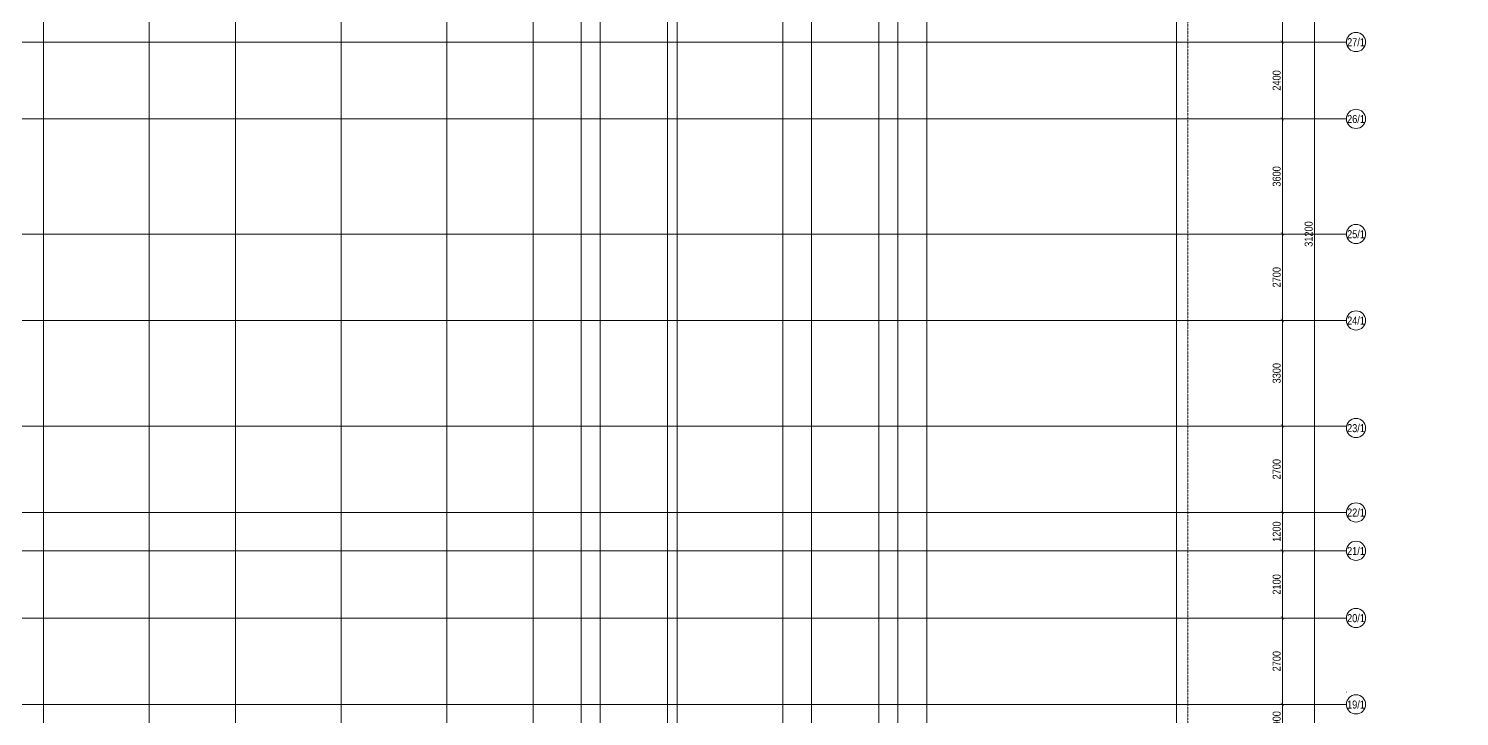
# Model space of a CAD drawing. Header units: millimetres. Extents: x -328335 to 1460319, y -208171 to 164069.
# Drawn here: x 379512 to 424214, y 69825 to 91320 of the extents above; entities that cross this region are included whole.
import ezdxf
from ezdxf import colors
from ezdxf.entities.mleader import LeaderData, LeaderLine
from ezdxf.enums import TextEntityAlignment as Align
from ezdxf.math import Vec2, Vec3

# ---------------------------------------------------------------- set-up
doc = ezdxf.new("R2010")
doc.units = ezdxf.units.MM
doc.header["$LTSCALE"] = 0.5
doc.linetypes.add('CENTER', pattern=[50.8, 31.75, -6.35, 6.35, -6.35])
doc.linetypes.add('DASHED', pattern=[19.05, 12.7, -6.35])
doc.layers.get('Defpoints').update_dxf_attribs({"color": 140})
doc.layers.add('АР_Делит', color=120, linetype='Continuous', lineweight=0, plot=False)
doc.layers.add('АЦ_Выноски', color=7, linetype='Continuous', lineweight=5)
doc.layers.add('РД_Оси_размер', color=8, linetype='Continuous', lineweight=0)
doc.layers.add('РД_Оси_100', color=7, linetype='Continuous', lineweight=0, true_color=0x525252)
doc.styles.add('style1', font='ARIALN.TTF')
doc.styles.add('ккк', font='isocpeur.ttf', dxfattribs={"width": 0.85, "oblique": 15})
doc.dimstyles.new('Dim100_ареал', dxfattribs={"dimscale": 100, "dimtxt": 2.5, "dimasz": 1, "dimexe": 1, "dimexo": 1, "dimgap": 0.5, "dimtad": 1, "dimzin": 12, "dimdsep": 46, "dimtxsty": 'style1', "dimblk": 'ARCHTICK', "dimcen": 1, "dimdle": 1, "dimaunit": 1, "dimadec": 0, "dimazin": 3, "dimtfac": 1, "dimtmove": 1, "dimatfit": 3, "dimldrblk": 'OPEN30', "dimfxl": 2, "dimfxlon": 1, "dimtolj": 1, "dimtzin": 0, "dimlwd": 5, "dimlwe": 5, "dimarcsym": 0})

# ---------------------------------------------------------------- blocks, each defined once
blk = doc.blocks.new('_Dot')
at = {"color": 0, "linetype": 'ByBlock', "lineweight": -2}
blk.add_line((-0.5, 0), (-1, 0), dxfattribs=at)
at = {"color": 0, "linetype": 'ByBlock', "const_width": 0.5}
blk.add_lwpolyline([(-0.25, 0, 1), (0.25, 0, 1)], format="xyb", close=True, dxfattribs=at)
blk = doc.blocks.new('A-iden')
at = {"linetype": 'Continuous', "lineweight": 5}
blk.add_circle((0, -4), 3, dxfattribs=at)
at = {"color": 0, "linetype": 'Continuous', "lineweight": 20, "style": 'ккк', "width": 0.85}
blk.add_attdef('ID', text='', height=4, dxfattribs=at).set_placement((0.31, -3.85), align=Align.MIDDLE_CENTER)
blk = doc.blocks.new('_ArchTick')
at = {"color": 0, "linetype": 'ByBlock', "const_width": 0.15}
blk.add_lwpolyline([(-0.5, -0.5), (0.5, 0.5)], dxfattribs=at)
blk = doc.blocks.new('*D325')
at = {"layer": 'Defpoints', "color": 0, "transparency": 16777216}
for p in [(116910, 70200), (117910, 70200), (116910, 69300)]:
    blk.add_point(p, dxfattribs=at)
at = {"layer": 'РД_Оси_размер', "color": 0, "lineweight": 5, "transparency": 16777216}
for p, q in [((117710, 70200), (118010, 70200)), ((117910, 69200), (117910, 70300)), ((117710, 69300), (118010, 69300))]:
    blk.add_line(p, q, dxfattribs=at)
at = {"layer": 'РД_Оси_размер', "color": 0, "lineweight": 5, "transparency": 16777216, "xscale": 100, "yscale": 100, "zscale": 100}
for p, rotation in [((117910, 70200), 90), ((117910, 69300), 270)]:
    blk.add_blockref('_ArchTick', p, dxfattribs=dict(at, rotation=rotation))
at = {"layer": 'РД_Оси_размер', "color": 0, "transparency": 16777216, "insert": (117732, 69750), "char_height": 250, "attachment_point": 5, "rotation": 90, "style": 'style1'}
blk.add_mtext('\\A1;900', dxfattribs=at)
blk = doc.blocks.new('_Open30')
at = {"color": 0, "linetype": 'ByBlock', "lineweight": -2}
for p, q in [((-1, 0.27), (0, 0)), ((0, 0), (-1, -0.27)), ((0, 0), (-1, 0))]:
    blk.add_line(p, q, dxfattribs=at)
blk = doc.blocks.new('*D326')
at = {"layer": 'Defpoints', "color": 0, "transparency": 16777216}
for p in [(116910, 72900), (117910, 72900), (116910, 70200)]:
    blk.add_point(p, dxfattribs=at)
at = {"layer": 'РД_Оси_размер', "color": 0, "lineweight": 5, "transparency": 16777216}
for p, q in [((117710, 72900), (118010, 72900)), ((117910, 70100), (117910, 73000)), ((117710, 70200), (118010, 70200))]:
    blk.add_line(p, q, dxfattribs=at)
at = {"layer": 'РД_Оси_размер', "color": 0, "lineweight": 5, "transparency": 16777216, "xscale": 100, "yscale": 100, "zscale": 100}
for p, rotation in [((117910, 72900), 90), ((117910, 70200), 270)]:
    blk.add_blockref('_ArchTick', p, dxfattribs=dict(at, rotation=rotation))
at = {"layer": 'РД_Оси_размер', "color": 0, "transparency": 16777216, "insert": (117732, 71550), "char_height": 250, "attachment_point": 5, "rotation": 90, "style": 'style1'}
blk.add_mtext('\\A1;2700', dxfattribs=at)
blk = doc.blocks.new('*D327')
at = {"layer": 'Defpoints', "color": 0, "transparency": 16777216}
for p in [(116910, 75000), (117910, 75000), (116910, 72900)]:
    blk.add_point(p, dxfattribs=at)
at = {"layer": 'РД_Оси_размер', "color": 0, "lineweight": 5, "transparency": 16777216}
for p, q in [((117710, 75000), (118010, 75000)), ((117910, 72800), (117910, 75100)), ((117710, 72900), (118010, 72900))]:
    blk.add_line(p, q, dxfattribs=at)
at = {"layer": 'РД_Оси_размер', "color": 0, "lineweight": 5, "transparency": 16777216, "xscale": 100, "yscale": 100, "zscale": 100}
for p, rotation in [((117910, 75000), 90), ((117910, 72900), 270)]:
    blk.add_blockref('_ArchTick', p, dxfattribs=dict(at, rotation=rotation))
at = {"layer": 'РД_Оси_размер', "color": 0, "transparency": 16777216, "insert": (117732, 73950), "char_height": 250, "attachment_point": 5, "rotation": 90, "style": 'style1'}
blk.add_mtext('\\A1;2100', dxfattribs=at)
blk = doc.blocks.new('*D328')
at = {"layer": 'Defpoints', "color": 0, "transparency": 16777216}
for p in [(116910, 76200), (117910, 76200), (116910, 75000)]:
    blk.add_point(p, dxfattribs=at)
at = {"layer": 'РД_Оси_размер', "color": 0, "lineweight": 5, "transparency": 16777216}
for p, q in [((117710, 76200), (118010, 76200)), ((117910, 74900), (117910, 76300)), ((117710, 75000), (118010, 75000))]:
    blk.add_line(p, q, dxfattribs=at)
at = {"layer": 'РД_Оси_размер', "color": 0, "lineweight": 5, "transparency": 16777216, "xscale": 100, "yscale": 100, "zscale": 100}
for p, rotation in [((117910, 76200), 90), ((117910, 75000), 270)]:
    blk.add_blockref('_ArchTick', p, dxfattribs=dict(at, rotation=rotation))
at = {"layer": 'РД_Оси_размер', "color": 0, "transparency": 16777216, "insert": (117732, 75600), "char_height": 250, "attachment_point": 5, "rotation": 90, "style": 'style1'}
blk.add_mtext('\\A1;1200', dxfattribs=at)
blk = doc.blocks.new('*D329')
at = {"layer": 'Defpoints', "color": 0, "transparency": 16777216}
for p in [(116910, 78900), (117910, 78900), (116910, 76200)]:
    blk.add_point(p, dxfattribs=at)
at = {"layer": 'РД_Оси_размер', "color": 0, "lineweight": 5, "transparency": 16777216}
for p, q in [((117710, 78900), (118010, 78900)), ((117910, 76100), (117910, 79000)), ((117710, 76200), (118010, 76200))]:
    blk.add_line(p, q, dxfattribs=at)
at = {"layer": 'РД_Оси_размер', "color": 0, "lineweight": 5, "transparency": 16777216, "xscale": 100, "yscale": 100, "zscale": 100}
for p, rotation in [((117910, 78900), 90), ((117910, 76200), 270)]:
    blk.add_blockref('_ArchTick', p, dxfattribs=dict(at, rotation=rotation))
at = {"layer": 'РД_Оси_размер', "color": 0, "transparency": 16777216, "insert": (117732, 77550), "char_height": 250, "attachment_point": 5, "rotation": 90, "style": 'style1'}
blk.add_mtext('\\A1;2700', dxfattribs=at)
blk = doc.blocks.new('*D330')
at = {"layer": 'Defpoints', "color": 0, "transparency": 16777216}
for p in [(116910, 82200), (117910, 82200), (116910, 78900)]:
    blk.add_point(p, dxfattribs=at)
at = {"layer": 'РД_Оси_размер', "color": 0, "lineweight": 5, "transparency": 16777216}
for p, q in [((117910, 78800), (117910, 82300)), ((117710, 82200), (118010, 82200)), ((117710, 78900), (118010, 78900))]:
    blk.add_line(p, q, dxfattribs=at)
at = {"layer": 'РД_Оси_размер', "color": 0, "lineweight": 5, "transparency": 16777216, "xscale": 100, "yscale": 100, "zscale": 100}
for p, rotation in [((117910, 82200), 90), ((117910, 78900), 270)]:
    blk.add_blockref('_ArchTick', p, dxfattribs=dict(at, rotation=rotation))
at = {"layer": 'РД_Оси_размер', "color": 0, "transparency": 16777216, "insert": (117732, 80550), "char_height": 250, "attachment_point": 5, "rotation": 90, "style": 'style1'}
blk.add_mtext('\\A1;3300', dxfattribs=at)
blk = doc.blocks.new('*D331')
at = {"layer": 'Defpoints', "color": 0, "transparency": 16777216}
for p in [(116910, 84900), (117910, 84900), (116910, 82200)]:
    blk.add_point(p, dxfattribs=at)
at = {"layer": 'РД_Оси_размер', "color": 0, "lineweight": 5, "transparency": 16777216}
for p, q in [((117910, 82100), (117910, 85000)), ((117710, 84900), (118010, 84900)), ((117710, 82200), (118010, 82200))]:
    blk.add_line(p, q, dxfattribs=at)
at = {"layer": 'РД_Оси_размер', "color": 0, "lineweight": 5, "transparency": 16777216, "xscale": 100, "yscale": 100, "zscale": 100}
for p, rotation in [((117910, 84900), 90), ((117910, 82200), 270)]:
    blk.add_blockref('_ArchTick', p, dxfattribs=dict(at, rotation=rotation))
at = {"layer": 'РД_Оси_размер', "color": 0, "transparency": 16777216, "insert": (117732, 83550), "char_height": 250, "attachment_point": 5, "rotation": 90, "style": 'style1'}
blk.add_mtext('\\A1;2700', dxfattribs=at)
blk = doc.blocks.new('*D332')
at = {"layer": 'Defpoints', "color": 0, "transparency": 16777216}
for p in [(116910, 88500), (117910, 88500), (116910, 84900)]:
    blk.add_point(p, dxfattribs=at)
at = {"layer": 'РД_Оси_размер', "color": 0, "lineweight": 5, "transparency": 16777216}
for p, q in [((117910, 84800), (117910, 88600)), ((117710, 88500), (118010, 88500)), ((117710, 84900), (118010, 84900))]:
    blk.add_line(p, q, dxfattribs=at)
at = {"layer": 'РД_Оси_размер', "color": 0, "lineweight": 5, "transparency": 16777216, "xscale": 100, "yscale": 100, "zscale": 100}
for p, rotation in [((117910, 88500), 90), ((117910, 84900), 270)]:
    blk.add_blockref('_ArchTick', p, dxfattribs=dict(at, rotation=rotation))
at = {"layer": 'РД_Оси_размер', "color": 0, "transparency": 16777216, "insert": (117732, 86700), "char_height": 250, "attachment_point": 5, "rotation": 90, "style": 'style1'}
blk.add_mtext('\\A1;3600', dxfattribs=at)
blk = doc.blocks.new('*D333')
at = {"layer": 'Defpoints', "color": 0, "transparency": 16777216}
for p in [(116910, 90900), (117910, 90900), (116910, 88500)]:
    blk.add_point(p, dxfattribs=at)
at = {"layer": 'РД_Оси_размер', "color": 0, "lineweight": 5, "transparency": 16777216}
for p, q in [((117710, 90900), (118010, 90900)), ((117910, 88400), (117910, 91000)), ((117710, 88500), (118010, 88500))]:
    blk.add_line(p, q, dxfattribs=at)
at = {"layer": 'РД_Оси_размер', "color": 0, "lineweight": 5, "transparency": 16777216, "xscale": 100, "yscale": 100, "zscale": 100}
for p, rotation in [((117910, 90900), 90), ((117910, 88500), 270)]:
    blk.add_blockref('_ArchTick', p, dxfattribs=dict(at, rotation=rotation))
at = {"layer": 'РД_Оси_размер', "color": 0, "transparency": 16777216, "insert": (117732, 89700), "char_height": 250, "attachment_point": 5, "rotation": 90, "style": 'style1'}
blk.add_mtext('\\A1;2400', dxfattribs=at)
blk = doc.blocks.new('*D334')
at = {"layer": 'Defpoints', "color": 0, "transparency": 16777216}
for p in [(116910, 96300), (117910, 96300), (116910, 90900)]:
    blk.add_point(p, dxfattribs=at)
at = {"layer": 'РД_Оси_размер', "color": 0, "lineweight": 5, "transparency": 16777216}
for p, q in [((117710, 96300), (118010, 96300)), ((117910, 90800), (117910, 96400)), ((117710, 90900), (118010, 90900))]:
    blk.add_line(p, q, dxfattribs=at)
at = {"layer": 'РД_Оси_размер', "color": 0, "lineweight": 5, "transparency": 16777216, "xscale": 100, "yscale": 100, "zscale": 100}
for p, rotation in [((117910, 96300), 90), ((117910, 90900), 270)]:
    blk.add_blockref('_ArchTick', p, dxfattribs=dict(at, rotation=rotation))
at = {"layer": 'РД_Оси_размер', "color": 0, "transparency": 16777216, "insert": (117732, 93600), "char_height": 250, "attachment_point": 5, "rotation": 90, "style": 'style1'}
blk.add_mtext('\\A1;5400', dxfattribs=at)
blk = doc.blocks.new('*D45')
at = {"layer": 'Defpoints', "color": 0, "transparency": 16777216}
for p in [(114955, 100500), (118910, 100500), (116910, 69300)]:
    blk.add_point(p, dxfattribs=at)
at = {"layer": 'РД_Оси_размер', "color": 0, "lineweight": 5, "transparency": 16777216}
for p, q in [((118910, 69200), (118910, 100600)), ((118710, 100500), (119010, 100500)), ((118710, 69300), (119010, 69300))]:
    blk.add_line(p, q, dxfattribs=at)
at = {"layer": 'РД_Оси_размер', "color": 0, "lineweight": 5, "transparency": 16777216, "xscale": 100, "yscale": 100, "zscale": 100}
for p, rotation in [((118910, 100500), 90), ((118910, 69300), 270)]:
    blk.add_blockref('_ArchTick', p, dxfattribs=dict(at, rotation=rotation))
at = {"layer": 'РД_Оси_размер', "color": 0, "transparency": 16777216, "insert": (118732, 84900), "char_height": 250, "attachment_point": 5, "rotation": 90, "style": 'style1'}
blk.add_mtext('\\A1;31200', dxfattribs=at)
blk = doc.blocks.new('СОШ_2200_АР_ОСИ_М100_28.05.24')
at = {"layer": 'АР_Делит', "color": 5, "linetype": 'DASHED'}
blk.add_lwpolyline([(-355, 100855), (37145, 100855), (37145, 129155), (72745, 129155), (72745, 135155), (114955, 135155), (114955, -355), (93595.036, -355), (93595.036, 13855), (94145, 13855), (94145, 68320), (66055, 68320), (66055, 13857.73), (83455, 13857.73), (83455, -355), (45245, -355), (45245, 13145), (44695, 13145), (44695, 26755), (45245, 26755), (45245, 68320), (20455, 68320)], dxfattribs=at)
at = {"layer": 'РД_Оси_100', "color": 8, "linetype": 'CENTER', "true_color": 0x808080}
for p, q in [((79200, -6155), (79200, 139938.679)), ((85200, -6155), (85200, 139938.679)), ((88500, -6155), (88500, 139938.679)), ((91800, -6155), (91800, 139938.679)), ((94500, -6155), (94500, 139938.679)), ((96000, -6155), (96000, 139938.679)), ((102300, -6155), (102300, 139938.679)), ((114600, -6155), (114600, 139938.679)), ((-5954.958, 90900), (119910, 90900)), ((-5954.958, 88500), (119910, 88500)), ((-5954.958, 84900), (119910, 84900)), ((119910, 82200), (-5954.958, 82200)), ((-5954.958, 78900), (119910, 78900)), ((119910, 76200), (-5954.958, 76200)), ((-5954.958, 75000), (119910, 75000)), ((-5954.958, 72900), (95715.503, 72900)), ((89599.446, 72900), (119910, 72900))]:
    blk.add_line(p, q, dxfattribs=at)
for points in [[(82500, 139938.679), (82500, -6155)], [(96600, -6155), (96600, 139938.679)], [(98700, -6194.98), (98700, 139538.679), (98550, 139938.679)], [(99000, -6195.83), (99000, 139538.679), (99150, 139938.679)], [(103200, -6155), (103200, 139938.679)], [(105300, -6155), (105300, 139938.679)], [(105900, 139938.679), (105900, -6155)], [(106800, -6155), (106800, 139938.679)], [(119910, 70200), (-5954.958, 70200)], [(119907.516, 70586.836), (119910, 70586.416)]]:
    blk.add_lwpolyline(points, dxfattribs=at)
at = {"layer": 'РД_Оси_100', "color": 0}
ref = blk.add_blockref('A-iden', (120210, 91300), dxfattribs=dict(at, xscale=100, yscale=100, zscale=100))
ref.add_attrib('ID', '27/1', dxfattribs={"layer": '0', "linetype": 'Continuous', "height": 250, "style": 'style1'}).set_placement((120210, 90900), align=Align.MIDDLE)
ref = blk.add_blockref('A-iden', (120210, 88900), dxfattribs=dict(at, xscale=100, yscale=100, zscale=100))
ref.add_attrib('ID', '26/1', dxfattribs={"layer": '0', "linetype": 'Continuous', "height": 250, "style": 'style1'}).set_placement((120210, 88500), align=Align.MIDDLE)
ref = blk.add_blockref('A-iden', (120210, 85300), dxfattribs=dict(at, xscale=100, yscale=100, zscale=100))
ref.add_attrib('ID', '25/1', dxfattribs={"layer": '0', "linetype": 'Continuous', "height": 250, "style": 'style1'}).set_placement((120210, 84900), align=Align.MIDDLE)
ref = blk.add_blockref('A-iden', (120210, 82600), dxfattribs=dict(at, xscale=100, yscale=100, zscale=100))
ref.add_attrib('ID', '24/1', dxfattribs={"layer": '0', "linetype": 'Continuous', "height": 250, "style": 'style1'}).set_placement((120210, 82200), align=Align.MIDDLE)
ref = blk.add_blockref('A-iden', (120210, 79239.148), dxfattribs=dict(at, xscale=100, yscale=100, zscale=100))
ref.add_attrib('ID', '23/1', dxfattribs={"layer": '0', "linetype": 'Continuous', "height": 250, "style": 'style1'}).set_placement((120210, 78839.148), align=Align.MIDDLE)
ref = blk.add_blockref('A-iden', (120210, 76600), dxfattribs=dict(at, xscale=100, yscale=100, zscale=100))
ref.add_attrib('ID', '22/1', dxfattribs={"layer": '0', "linetype": 'Continuous', "height": 250, "style": 'style1'}).set_placement((120210, 76200), align=Align.MIDDLE)
ref = blk.add_blockref('A-iden', (120210, 75400), dxfattribs=dict(at, xscale=100, yscale=100, zscale=100))
ref.add_attrib('ID', '21/1', dxfattribs={"layer": '0', "linetype": 'Continuous', "height": 250, "style": 'style1'}).set_placement((120210, 75000), align=Align.MIDDLE)
ref = blk.add_blockref('A-iden', (120210, 73300), dxfattribs=dict(at, xscale=100, yscale=100, zscale=100))
ref.add_attrib('ID', '20/1', dxfattribs={"layer": '0', "linetype": 'Continuous', "height": 250, "style": 'style1'}).set_placement((120210, 72900), align=Align.MIDDLE)
ref = blk.add_blockref('A-iden', (120210, 70600), dxfattribs=dict(at, xscale=100, yscale=100, zscale=100))
ref.add_attrib('ID', '19/1', dxfattribs={"layer": '0', "linetype": 'Continuous', "height": 250, "style": 'style1'}).set_placement((120210, 70200), align=Align.MIDDLE)
at = {"layer": 'РД_Оси_размер'}
for base, p1, p2, picture, middle in [((118910, 100500), (116910, 69300), (114955, 100500), '*D45', (118732.357, 84900)), ((117910, 96300), (116910, 90900), (116910, 96300), '*D334', (117732.357, 93600)), ((117910, 90900), (116910, 88500), (116910, 90900), '*D333', (117732.357, 89700)), ((117910, 88500), (116910, 84900), (116910, 88500), '*D332', (117732.357, 86700)), ((117910, 84900), (116910, 82200), (116910, 84900), '*D331', (117732.357, 83550)), ((117910, 82200), (116910, 78900), (116910, 82200), '*D330', (117732.357, 80550)), ((117910, 78900), (116910, 76200), (116910, 78900), '*D329', (117732.357, 77550)), ((117910, 76200), (116910, 75000), (116910, 76200), '*D328', (117732.357, 75600)), ((117910, 75000), (116910, 72900), (116910, 75000), '*D327', (117732.357, 73950)), ((117910, 72900), (116910, 70200), (116910, 72900), '*D326', (117732.357, 71550)), ((117910, 70200), (116910, 69300), (116910, 70200), '*D325', (117732.357, 69750))]:
    dim = blk.add_linear_dim(base=base, p1=p1, p2=p2, angle=90, dimstyle='Dim100_ареал', dxfattribs=at)
    dim.commit()
    dim.dimension.update_dxf_attribs({"geometry": picture, "text_midpoint": middle})

msp = doc.modelspace()

# ---------------------------------------------------------------- block references
at = {"layer": 'РД_Оси_100'}
msp.add_blockref('СОШ_2200_АР_ОСИ_М100_28.05.24', (300774.217, 0), dxfattribs=at)

# ---------------------------------------------------------------- leaders
at = {"layer": 'АЦ_Выноски'}
ml = msp.add_multileader_mtext('Standard', dxfattribs=at)
ml.set_content('Аккустические \\Pподвесные панели\\PПТБ-3 \\Pиз минерального \\Pстекловолокна. \\PRAL 9003\\P1200х600 мм\\P\\pxa0.66667;Потолок RAL 7044', color=256, style='style1')
ml.set_leader_properties(color=256)
ml.set_arrow_properties(name='DOT')
ml.build(insert=Vec2(0, 0))
ml.multileader.update_dxf_attribs({"has_dogleg": 0, "text_left_attachment_type": 6, "text_right_attachment_type": 6, "arrow_head_size": 100, "scale": 100})
ctx = ml.context
ctx.base_point, ctx.scale, ctx.char_height, ctx.arrow_head_size, ctx.landing_gap_size, ctx.plane_origin, ctx.plane_x_axis, ctx.plane_y_axis = Vec3(13691.116, 81918.082), 100, 250, 100, 50, Vec3(-22609.58, 75519.754), Vec3(1, 0.00000001), Vec3(-0.00000001, 1)
ctx.left_attachment, ctx.right_attachment = 6, 6
notes = []
notes.append((ctx, [(1, (1, 1, 0), (12891.116, 81918.082), (1, 0.00000001), 800, [(3, [(10800, 77221.325), (9600, 79341.128), (8400, 84937.701), (7200, 83399.999)], 0, [])])]))
ctx.mtext.insert, ctx.mtext.text_direction, ctx.mtext.rotation, ctx.mtext.width, ctx.mtext.line_spacing_factor, ctx.mtext.flow_direction = Vec3(13741.116, 82218.082), Vec3(1, 0.00000001), 0.00000001, 11047.033, 0.8, 5
ml = msp.add_multileader_mtext('Standard', dxfattribs=at)
ml.set_content('\\pxa0.66667;Аккустические подвесные \\Pпанели из минерального \\Pстекловолокна. \\P\\pa0.25;%%C800, %%C1200мм.\\P\\pa0.66667;Акцентный цвет: {\\C240;\\c2367469;NSC S 3020-R40B\\Pпривязку см. раздел АИ}', color=256, style='style1')
ml.set_leader_properties(color=256)
ml.set_arrow_properties(name='DOT')
ml.build(insert=Vec2(0, 0))
ml.multileader.update_dxf_attribs({"has_dogleg": 0, "text_left_attachment_type": 6, "text_right_attachment_type": 6, "arrow_head_size": 200, "scale": 100})
ctx = ml.context
ctx.base_point, ctx.scale, ctx.char_height, ctx.arrow_head_size, ctx.landing_gap_size, ctx.plane_origin, ctx.plane_x_axis, ctx.plane_y_axis = Vec3(109399.962, 82480.485), 100, 250, 200, 50, Vec3(116977.949, 89096.481), Vec3(1, 0.00000001), Vec3(-0.00000001, 1)
ctx.left_attachment, ctx.right_attachment = 6, 6
notes.append((ctx, [(1, (1, 1, 0), (108599.962, 82480.485), (1, 0.00000001), 800, [(1, [(105900, 76874.906), (108894.01, 77439.005)], 0, [])])]))
ctx.mtext.insert, ctx.mtext.text_direction, ctx.mtext.rotation, ctx.mtext.width, ctx.mtext.line_spacing_factor, ctx.mtext.flow_direction = Vec3(109449.962, 82803.984), Vec3(1, 0.00000001), 0.00000001, 11047.033, 0.8, 5
for ctx, leaders in notes:
    for number, flags, end, landing, length, lines in leaders:
        leader = LeaderData()
        leader.index, (leader.has_last_leader_line, leader.has_dogleg_vector, leader.attachment_direction) = number, flags
        leader.last_leader_point, leader.dogleg_vector, leader.dogleg_length = Vec3(end), Vec3(landing), length
        for number, points, colour, breaks in lines:
            line = LeaderLine()
            line.index, line.vertices, line.color, line.breaks = number, Vec3.list(points), colors.encode_raw_color(colour), breaks
            leader.lines.append(line)
        ctx.leaders.append(leader)

doc.saveas('drawing.dxf')
